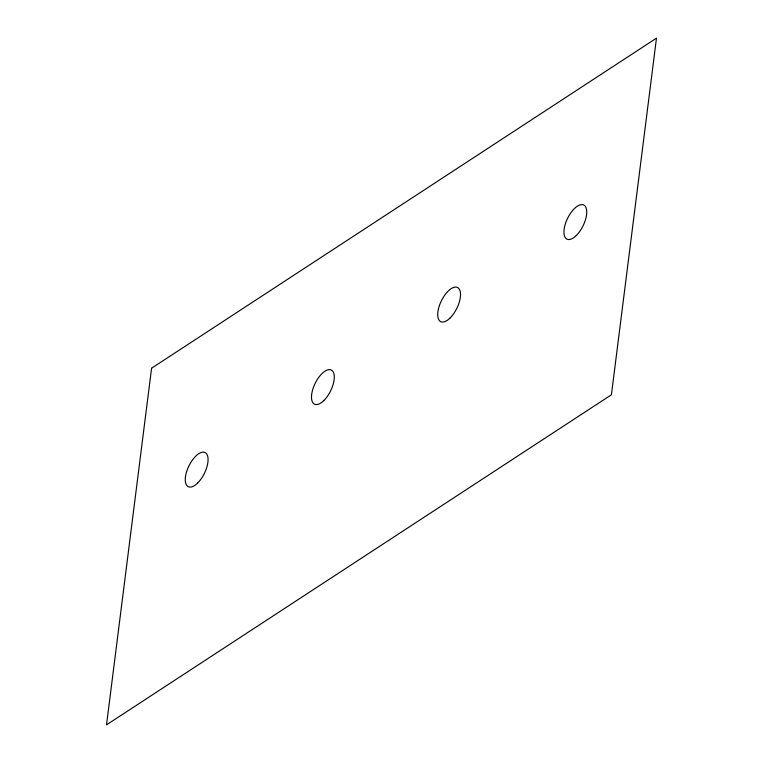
<?xml version="1.0" encoding="UTF-8"?>
<svg xmlns="http://www.w3.org/2000/svg" width="763" height="763" viewBox="0 0 763 763"><rect width="100%" height="100%" fill="white"/><g stroke="black" fill="none" stroke-linecap="round" stroke-linejoin="round"><path stroke-width="1.14" d="M151.579 368.224L106.524 724.85L611.421 394.776L656.476 38.15L151.579 368.224M576.313 235.49A19.027 8.593 -63.8 0 0 584.696 205.648A19.027 8.593 -63.8 0 0 565.011 225.047A19.027 8.593 -63.8 0 0 576.313 235.49M450.084 318.009A19.027 8.593 -63.8 0 0 458.477 288.166A19.027 8.593 -63.8 0 0 438.782 307.565A19.027 8.593 -63.8 0 0 450.084 318.009M323.865 400.527A19.027 8.593 -63.8 0 0 332.258 370.684A19.027 8.593 -63.8 0 0 312.563 390.084A19.027 8.593 -63.8 0 0 323.865 400.527M197.646 483.046A19.027 8.593 -63.8 0 0 206.029 453.203A19.027 8.593 -63.8 0 0 186.344 472.602A19.027 8.593 -63.8 0 0 197.646 483.046"/></g></svg>
